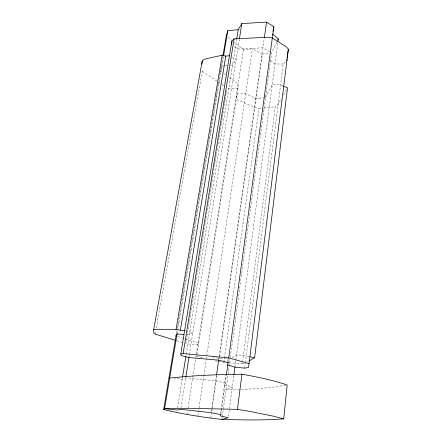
<?xml version="1.0" encoding="UTF-8"?>
<svg xmlns="http://www.w3.org/2000/svg" width="442" height="442" viewBox="0 0 442 442"><rect width="100%" height="100%" fill="white"/><g stroke="black" fill="none" stroke-linecap="round" stroke-linejoin="round"><path stroke-width="0.33" stroke-dasharray="2.21 1.66" d="M202.607 357.981L196.679 356.28L237.989 88.428L238.116 83.936L228.702 77.096M244.68 368.131L245.288 363.335M245.376 362.65L283.217 63.991L286.245 61.283M229.061 362.915L242.382 363.711L275.333 106.859L277.267 105.621L281.372 98.522M228.426 416.364L233.846 375.324M234.929 367.147L235.746 360.965M235.835 360.302L277.869 42.261M221.912 419.419L222.188 417.364M222.282 416.679L230.067 359.202M220.525 413.878L225.851 374.904M227.696 361.39L228.089 358.506M220.983 414.679L226.381 375.059M228.083 362.584L228.641 358.484M223.829 361.915L258.957 108.655L263.051 108.207M211.392 411.331L216.425 375.811M218.641 360.153L264.322 37.808M210.784 418.347L212.044 409.469M212.138 408.784L216.779 375.982M219.199 358.898L219.392 357.534M219.453 357.114L262.321 54.139L252.388 48.913L243.443 49.487L234.315 42.338M197.839 415.889L198.342 412.48M198.447 411.795L203.718 376.33M203.817 375.645L206.149 359.959M206.254 359.274L206.657 356.545M206.762 355.865L252.388 48.913M186.988 414.695L187.513 411.292M188.038 407.883L196.044 356.097M243.443 49.487L196.276 354.606L196.679 356.28M180.933 407.994L185.795 377.302M188.922 357.578L189.248 355.49M189.353 354.854L239.349 39.261M177.601 408.016L182.413 377.993M186.237 354.136L236.575 39.918M211.331 185.413L185.811 343.522L190.85 344.351L198.441 344.865L198.06 343.053L186.38 339.263M211.436 184.734L211.878 182.005M211.989 181.325L212.431 178.601M212.541 177.916L212.978 175.192M213.088 174.513L214.63 164.971M214.74 164.286L215.177 161.562M215.287 160.882L215.729 158.153M215.84 157.474L216.276 154.744M216.387 154.065L217.928 144.523M218.039 143.843L218.481 141.114M218.591 140.434L219.028 137.711M219.138 137.026L219.58 134.302M219.691 133.622L221.227 124.08M221.337 123.395L221.779 120.672M221.89 119.992L222.326 117.263M222.436 116.583L222.878 113.854M222.989 113.174L224.53 103.632M224.641 102.953L225.077 100.224M225.188 99.544L225.63 96.82M225.74 96.135L226.177 93.411M226.287 92.732L226.84 89.323M176.43 333.34L176.916 330.45M177.341 327.898L196.955 210.878M196.999 210.63L210.182 131.959M210.232 131.655L210.751 128.556M210.806 128.252L212.972 115.318M213.033 114.953L214.63 105.428M214.685 105.102L216.282 95.571M216.342 95.223L219.536 76.173M219.646 75.494L220.105 72.77M220.215 72.09L220.674 69.366M220.79 68.687L221.243 65.969M221.359 65.289L221.812 62.565M221.928 61.886L222.84 56.443M177.06 333.981L177.551 331.052M177.662 330.373L223.442 56.582M155.125 334.091L155.733 330.699M156.225 327.981L202.298 71.322L201.447 69.311M276.858 41.846L271.587 52.664L230.083 359.053L219.26 358.484L212.713 356.893M265.52 97.422L272.255 84.737L280.582 84.792L283.107 85.914M283.421 94.975L287.527 87.875M232.238 357.677L236.542 354.926L246.233 355.865L249.459 356.611M247.465 361.794L248.653 361.131M262.321 54.139L269.598 52.979M285.83 385.214L268.946 387.7L247.426 389.203L225.901 389.949L232.299 387.043L224.486 384.905L225.287 383.07L215.718 380.805L185.695 377.927L182.226 379.17L174.308 378.474M264.846 97.511L256.023 98.643L245.735 93.676L236.553 94.069L236.437 98.478L238.481 100.351L252.448 106.417L258.957 108.655M242.382 363.711L244.481 363.451M263.736 108.13L275.333 106.859M224.525 65.847L221.856 66.051L220.392 71.063L223.16 73.074M225.188 65.792L227.188 65.637M231.188 65.328L232.525 65.223L236.144 59.493L232.221 57.057M237.989 88.428L231.343 88.886L227.061 87.958M283.217 63.991L274.996 63.991L269.974 60.04M225.066 362.678L214.674 360.738M187.292 334.633L189.336 334.765L192.85 332.765L187.751 331.268M176.667 340.716L183.85 342.92M177.949 336.528L185.734 339.053M269.797 51.935L262.902 47.824L237.796 49.051L233.906 46.587M202.298 71.322L218.055 81.908M218.619 82.289L221.431 84.179M221.995 84.555L223.68 85.693M223.713 73.477L225.376 74.681M227.873 37.294L231.63 40.239"/><path stroke-width="0.66" d="M231.724 44.493L231.901 41.045L234.116 38.874L267.382 37.277L272.327 37.979L286.438 46.902L288.366 49.156L248.531 367.473L244.68 368.131L234.929 367.147L227.227 364.81M201.933 64.156L202.237 60.93L204.281 59.222L222.182 55.184L225.779 56.095L229.381 55.725M176.231 334.533L163.662 409.541C182.844 414.115 202.32 417.27 221.912 419.419C242.509 419.939 263.15 420.452 283.72 418.867L287.184 385.015C272.476 380.037 257.205 376.938 241.94 374.219C217.812 374.479 193.69 375.49 169.689 378.065M249.249 360.799L254.614 357.81L287.527 87.875L283.736 86.196M163.662 409.541L164.568 408.695L189.314 408.298L237.448 409.369L241.94 374.219M233.94 374.639L234.934 367.12M277.957 41.576L278.322 38.841L272.421 33.951M226.475 374.38L228.149 362.081M249.205 363.672L228.729 357.865L273.863 26.68L266.548 22.1L241.829 23.581L238.216 29.697L236.685 39.239M286.748 60.83L286.93 59.532M287.107 58.233L288.366 49.156M216.519 375.131L218.646 360.108M264.322 37.808L266.548 22.1M185.905 376.617L188.927 357.534M239.453 38.576L241.829 23.581M182.524 377.308L185.905 356.18M228.083 362.584L218.641 360.153L188.922 357.578L181.126 355.501L180.8 354.086L183.137 353.594L234.116 38.874M180.8 354.086L231.901 41.045M176.015 340.517L155.125 334.091L153.866 333.174L153.634 329.776L155.766 329.279L176.049 329.489L180.353 330.251L225.779 56.095M222.956 55.764L226.26 36.034L227.768 30.702L238.216 29.697M177.093 333.776L164.568 408.695L177.281 410.027L180.723 409.331L211.199 412.684L220.983 414.679L220.249 415.9L228.243 417.729L221.912 419.419M223.553 55.902L227.768 30.702M176.049 329.489L222.182 55.184M153.634 329.776L202.237 60.93M272.946 31.305L273.863 26.68M277.736 40.04L278.322 38.841M176.004 335.898L177.06 333.981L183.883 334.417M180.353 330.251L185.198 330.517M183.137 353.594L228.729 357.865M237.448 409.369L250.725 411.596L273.222 416.154L283.72 418.867M250.1 356.766L254.614 357.81"/></g></svg>
